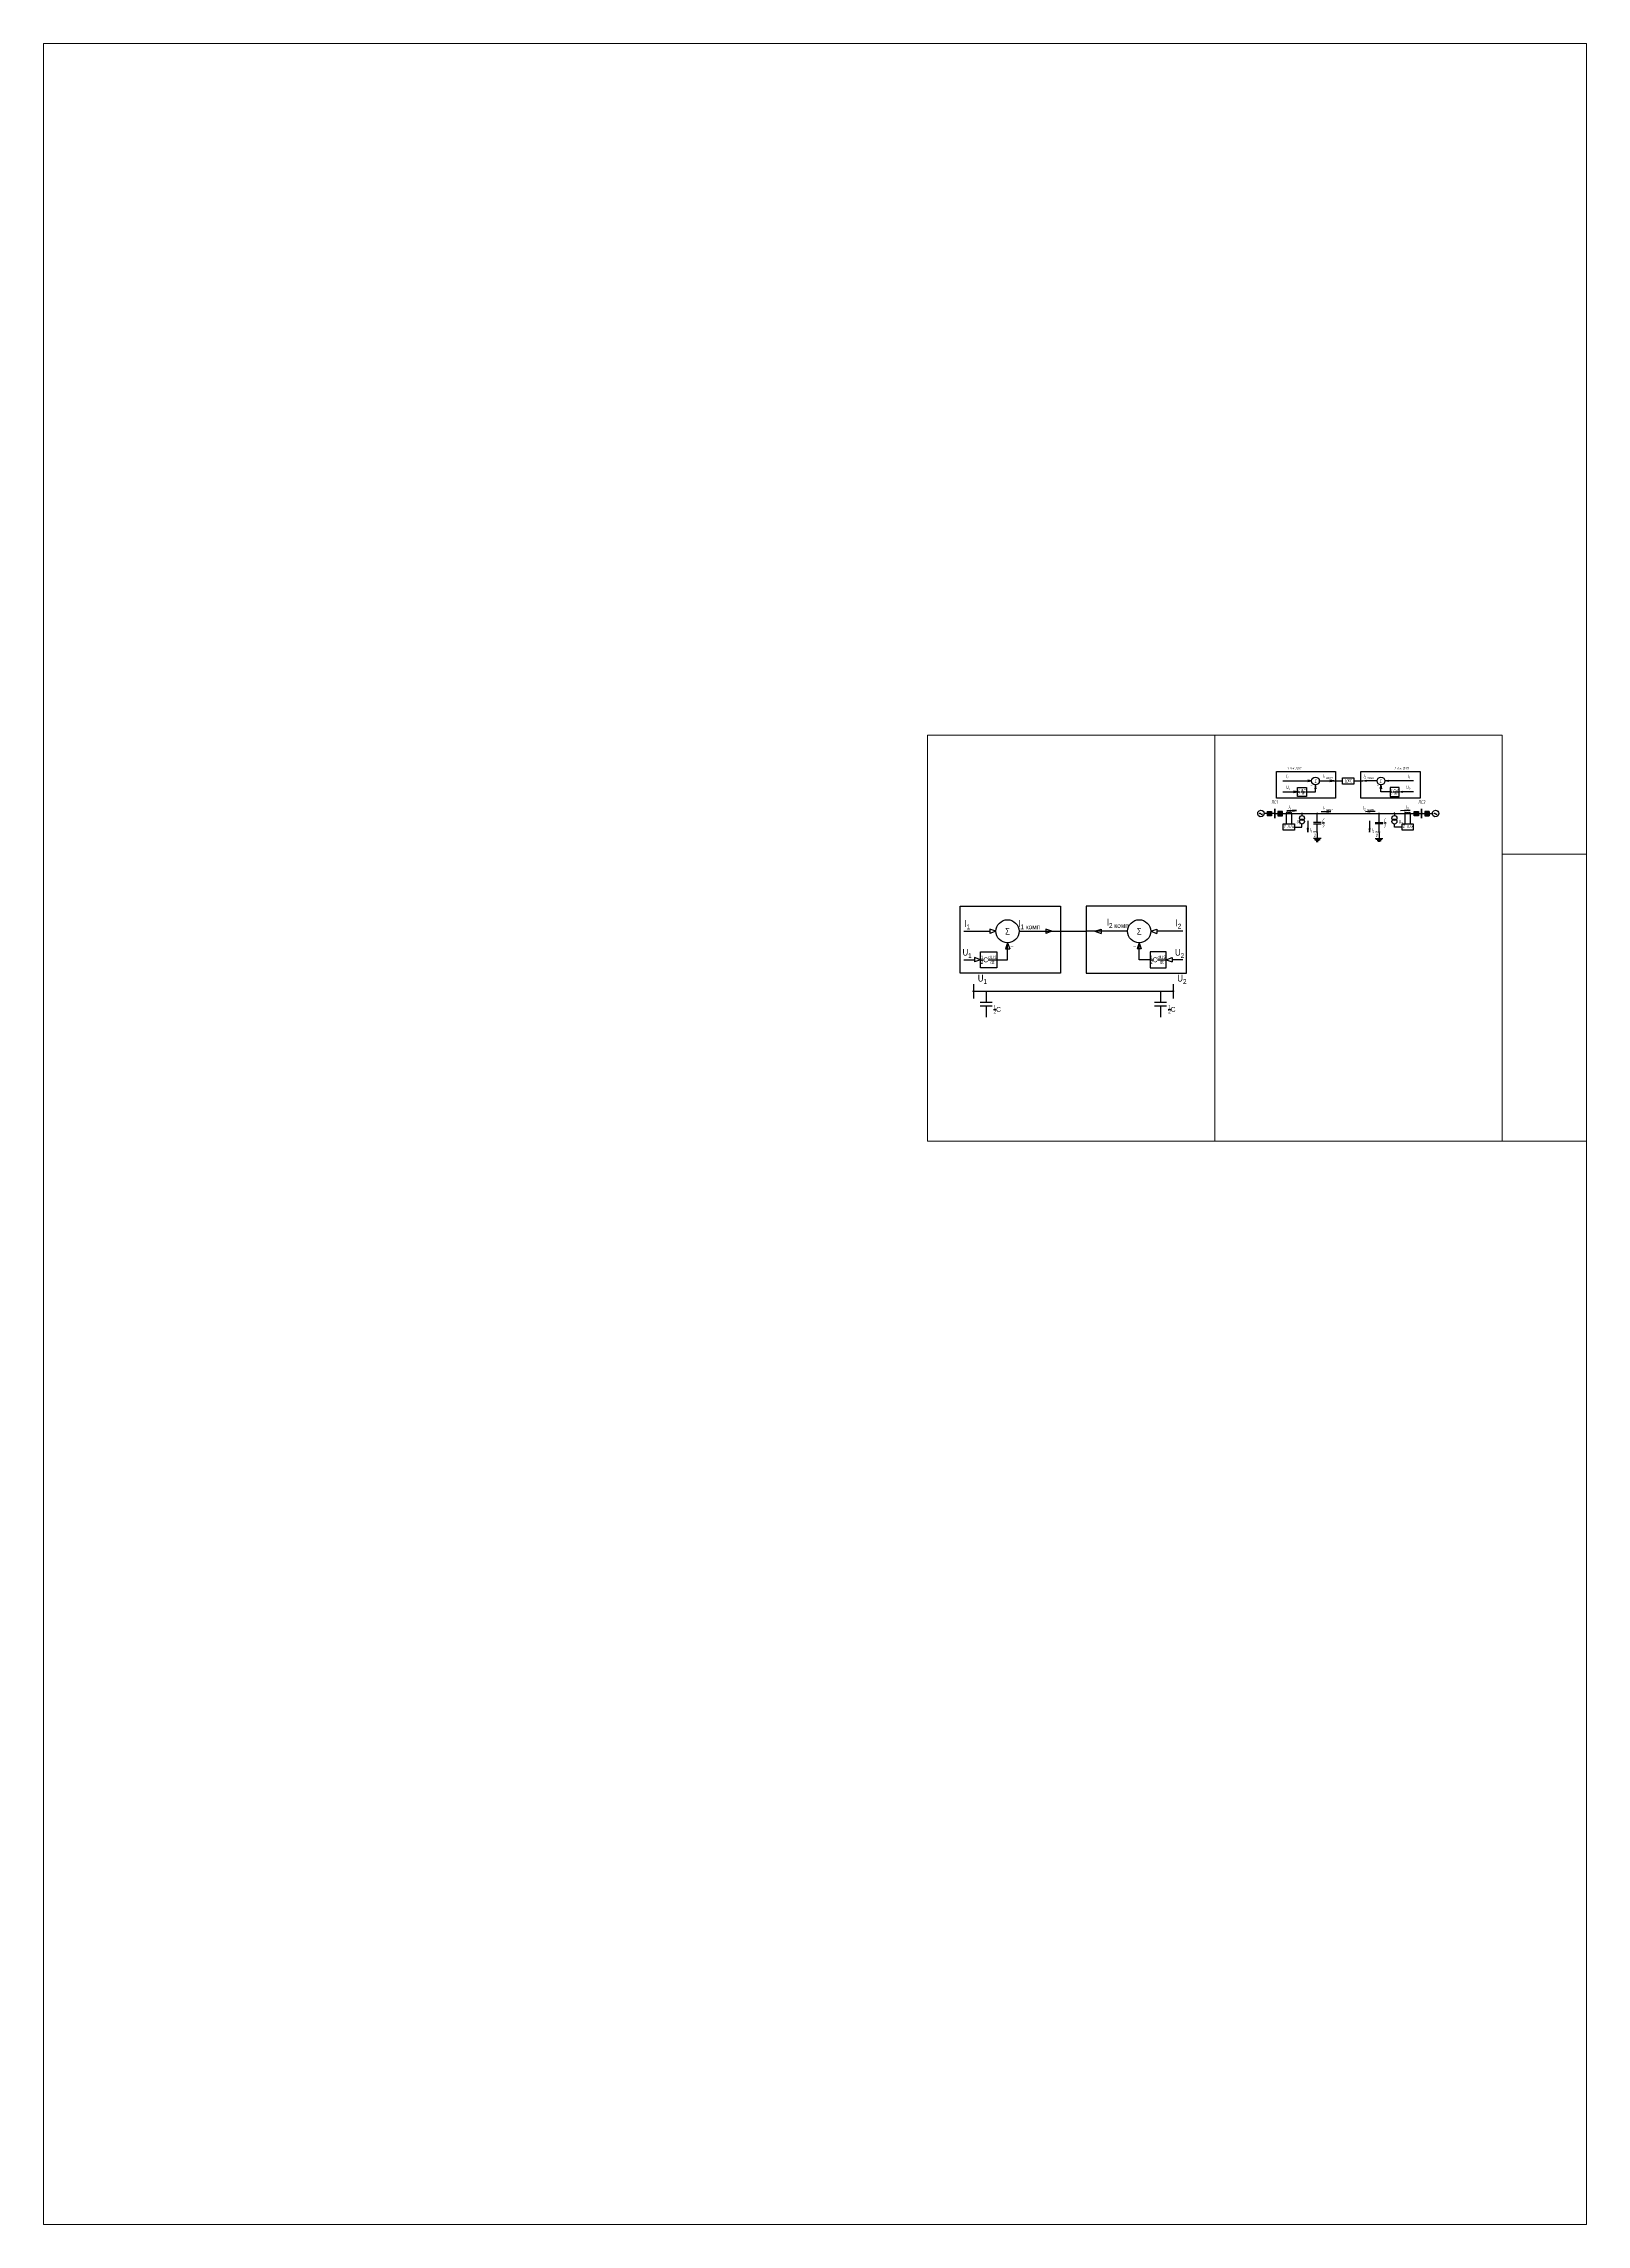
# Paper-space layout '1' of a CAD drawing. Header units: millimetres. Extents: x 31 to 171, y 62 to 260.
# The model-space entities are those that its viewports show. They can reach past a viewport. Long polylines and large blocks are cut down to what shows.
import ezdxf

# ---------------------------------------------------------------- set-up
doc = ezdxf.new("R2010")
doc.units = ezdxf.units.MM
for name, pattern in [('K5LT_BASIC', [0]), ('K5LT_THIN', [0]), ('штриховая2', [0.375, 0.25, -0.125])]:
    doc.linetypes.add(name, pattern=pattern)
doc.layers.get('0').update_dxf_attribs({"lineweight": 25})
doc.layers.add('Невидимый', color=4, linetype='Continuous', plot=False)
doc.styles.add('1.8_Gost_RD', font='ARIALN.TTF', dxfattribs={"height": 1.8})
doc.styles.add('ИС РЗА', font='GOST type B.ttf', dxfattribs={"width": 0.8, "oblique": 5})

# ---------------------------------------------------------------- blocks, each defined once
blk = doc.blocks.new('Точка')
at = {"ltscale": 100}
h = blk.add_hatch(color=256, dxfattribs=at)
h.dxf.hatch_style = 1
edge = h.paths.add_edge_path()
edge.add_arc((0, 0), 0.5, 0, 360)
blk.add_circle((0, 0), 0.5, dxfattribs=at)

msp = doc.modelspace()

# ---------------------------------------------------------------- hatches: boundary and pattern name
h = msp.add_hatch(color=256)
h.dxf.hatch_style = 1
h.paths.add_polyline_path([(44381.9, 29982.1), (44377.9, 29982.1), (44377.9, 29981.4)])
h.paths.add_polyline_path([(44381.9, 29982.1), (44377.9, 29982.8), (44377.9, 29982.1)])
h = msp.add_hatch(color=256)
h.dxf.hatch_style = 1
h.paths.add_polyline_path([(44396.6, 29993.4), (44392.6, 29993.4), (44392.6, 29992.8)])
h.paths.add_polyline_path([(44396.6, 29993.4), (44392.6, 29994.1), (44392.6, 29993.4)])
h = msp.add_hatch(color=256)
h.dxf.hatch_style = 1
h.paths.add_polyline_path([(44400.6, 29989.4), (44400.6, 29985.4), (44401.3, 29985.4)])
h.paths.add_polyline_path([(44400.6, 29989.4), (44399.9, 29985.4), (44400.6, 29985.4)])
h = msp.add_hatch(color=256)
h.dxf.hatch_style = 1
h.paths.add_polyline_path([(44419.5, 29993.4), (44415.4, 29993.4), (44415.4, 29992.8)])
h.paths.add_polyline_path([(44419.5, 29993.4), (44415.4, 29994.1), (44415.4, 29993.4)])
h = msp.add_hatch(color=256)
h.dxf.hatch_style = 1
h.paths.add_polyline_path([(44449.5, 29993.4), (44453.5, 29993.4), (44453.5, 29992.8)])
h.paths.add_polyline_path([(44449.5, 29993.4), (44453.5, 29994.1), (44453.5, 29993.4)])
h = msp.add_hatch(color=256)
h.dxf.hatch_style = 1
h.paths.add_polyline_path([(44468.3, 29989.4), (44468.3, 29985.4), (44467.7, 29985.4)])
h.paths.add_polyline_path([(44468.3, 29989.4), (44469, 29985.4), (44468.3, 29985.4)])
h = msp.add_hatch(color=256)
h.dxf.hatch_style = 1
h.paths.add_polyline_path([(44472.3, 29993.4), (44476.4, 29993.4), (44476.4, 29992.8)])
h.paths.add_polyline_path([(44472.3, 29993.4), (44476.4, 29994.1), (44476.4, 29993.4)])
h = msp.add_hatch(color=256)
h.dxf.hatch_style = 1
h.paths.add_polyline_path([(44487, 29982.1), (44491.1, 29982.1), (44491.1, 29981.4)])
h.paths.add_polyline_path([(44487, 29982.1), (44491.1, 29982.8), (44491.1, 29982.1)])
at = {"true_color": 0xe7e8e9}
h = msp.add_hatch(color=254, dxfattribs=at)
h.dxf.hatch_style = 1
h.paths.add_polyline_path([(44355.2, 29962), (44355.2, 29957.5), (44350.6, 29957.5), (44350.6, 29962)])
at = {"linetype": 'Continuous'}
for points in [[(44358.4, 29960.6, -1), (44358.4, 29959, -1)], [(44510.5, 29960.6, 1), (44510.5, 29959, 1)]]:
    msp.add_hatch(color=256, dxfattribs=at).paths.add_polyline_path(points)
at = {"true_color": 0xe7e8e9}
h = msp.add_hatch(color=254, dxfattribs=at)
h.dxf.hatch_style = 1
h.paths.add_polyline_path([(44366.4, 29962), (44361.8, 29962), (44361.8, 29957.5), (44366.4, 29957.5)])
h = msp.add_hatch(color=256)
h.dxf.hatch_style = 1
h.paths.add_polyline_path([(44381, 29962.8), (44377, 29962.8), (44377, 29962.1)])
h.paths.add_polyline_path([(44381, 29962.8), (44377, 29963.4), (44377, 29962.8)])
h = msp.add_hatch(color=256)
h.dxf.hatch_style = 1
h.paths.add_polyline_path([(44416.5, 29961.8), (44412.5, 29961.8), (44412.5, 29961.1)])
h.paths.add_polyline_path([(44416.5, 29961.8), (44412.5, 29962.4), (44412.5, 29961.8)])
h = msp.add_hatch(color=256)
h.dxf.hatch_style = 1
h.paths.add_polyline_path([(44452.4, 29961.8), (44456.4, 29961.8), (44456.4, 29961.1)])
h.paths.add_polyline_path([(44452.4, 29961.8), (44456.4, 29962.4), (44456.4, 29961.8)])
h = msp.add_hatch(color=256)
h.dxf.hatch_style = 1
h.paths.add_polyline_path([(44488.6, 29962.8), (44492.7, 29962.8), (44492.7, 29962.1)])
h.paths.add_polyline_path([(44488.6, 29962.8), (44492.7, 29963.4), (44492.7, 29962.8)])
h = msp.add_hatch(color=254, dxfattribs=at)
h.dxf.hatch_style = 1
h.paths.add_polyline_path([(44507.1, 29957.5), (44502.5, 29957.5), (44502.5, 29962), (44507.1, 29962)])
h = msp.add_hatch(color=254, dxfattribs=at)
h.dxf.hatch_style = 1
h.paths.add_polyline_path([(44513.7, 29962), (44513.7, 29957.5), (44518.3, 29957.5), (44518.3, 29962)])
h = msp.add_hatch(color=256)
h.dxf.hatch_style = 1
h.paths.add_polyline_path([(44392.7, 29940.4), (44392.7, 29944.4), (44392, 29944.4)])
h.paths.add_polyline_path([(44392.7, 29940.4), (44393.4, 29944.4), (44392.7, 29944.4)])
h = msp.add_hatch(color=256)
h.dxf.hatch_style = 1
h.paths.add_polyline_path([(44456.6, 29940.4), (44456.6, 29944.4), (44456, 29944.4)])
h.paths.add_polyline_path([(44456.6, 29940.4), (44457.3, 29944.4), (44456.6, 29944.4)])

# ---------------------------------------------------------------- linework, layer by layer
at = {"ltscale": 100}
for p, q in [((44367, 29993.4), (44396.6, 29993.4)), ((44367, 29982.1), (44377.9, 29982.1)), ((44391.2, 29982.1), (44400.6, 29982.1)), ((44400.6, 29982.1), (44400.6, 29989.4)), ((44404.6, 29993.4), (44415.4, 29993.4)), ((44419.5, 29993.4), (44428.7, 29993.4)), ((44440.2, 29993.4), (44449.5, 29993.4)), ((44464.3, 29993.4), (44453.5, 29993.4)), ((44468.3, 29982.1), (44468.3, 29989.4)), ((44477.7, 29982.1), (44468.3, 29982.1)), ((44501.9, 29993.4), (44472.3, 29993.4)), ((44501.9, 29982.1), (44491.1, 29982.1)), ((44370.3, 29958.3), (44370.3, 29949.2)), ((44376, 29958.3), (44376, 29949.2)), ((44492.9, 29958.3), (44492.9, 29949.2)), ((44498.6, 29958.3), (44498.6, 29949.2)), ((44378.9, 29945.8), (44386.7, 29945.8)), ((44386.7, 29945.8), (44386.7, 29948.9)), ((44482.2, 29945.8), (44482.2, 29948.9)), ((44489.9, 29945.8), (44482.2, 29945.8)), ((44070.4, 29838), (44064.1, 29840.3)), ((44064.1, 29840.3), (44064.1, 29835.8)), ((44128.2, 29838), (44121.8, 29840.3)), ((44121.8, 29840.3), (44121.8, 29835.8)), ((44172.6, 29838), (44179, 29840.3)), ((44179, 29840.3), (44179, 29835.8)), ((44230.3, 29838), (44236.7, 29840.3)), ((44236.7, 29840.3), (44236.7, 29835.8)), ((44037.3, 29838), (44064.1, 29838)), ((44070.4, 29838), (44064.1, 29835.8)), ((44082.3, 29826.1), (44080.1, 29819.8)), ((44080.1, 29819.8), (44084.6, 29819.8)), ((44082.3, 29808.5), (44082.3, 29826.1)), ((44082.3, 29826.1), (44084.6, 29819.8)), ((44094.2, 29838), (44137.2, 29838)), ((44128.2, 29838), (44121.8, 29835.8)), ((44137.2, 29838), (44163.5, 29838)), ((44206.5, 29838), (44163.5, 29838)), ((44172.6, 29838), (44179, 29835.8)), ((44218.4, 29826.1), (44216.2, 29819.8)), ((44220.6, 29819.8), (44216.2, 29819.8)), ((44218.4, 29808.5), (44218.4, 29826.1)), ((44218.4, 29826.1), (44220.6, 29819.8)), ((44230.3, 29838), (44236.7, 29835.8)), ((44263.5, 29838), (44236.7, 29838)), ((44037.3, 29808.5), (44048.1, 29808.5)), ((44054.5, 29808.5), (44048.1, 29810.8)), ((44048.1, 29810.8), (44048.1, 29806.3)), ((44054.5, 29808.5), (44048.1, 29806.3)), ((44071.2, 29808.5), (44082.3, 29808.5)), ((44229.6, 29808.5), (44218.4, 29808.5)), ((44246.3, 29808.5), (44252.6, 29810.8)), ((44246.3, 29808.5), (44252.6, 29806.3)), ((44252.6, 29810.8), (44252.6, 29806.3)), ((44263.5, 29808.5), (44252.6, 29808.5)), ((44047.3, 29783.4), (44047.3, 29768.4)), ((44047.3, 29775.9), (44253.5, 29775.9)), ((44060.2, 29775.9), (44060.2, 29764.3)), ((44240.6, 29775.9), (44240.6, 29764.3)), ((44253.5, 29783.4), (44253.5, 29768.4)), ((44066.4, 29764.3), (44054, 29764.3)), ((44066.4, 29760.7), (44054, 29760.7)), ((44060.2, 29760.7), (44060.2, 29749.1)), ((44246.8, 29764.3), (44234.4, 29764.3)), ((44246.8, 29760.7), (44234.4, 29760.7)), ((44240.6, 29760.7), (44240.6, 29749.1))]:
    msp.add_line(p, q, dxfattribs=at)
for p, q in [((44381.9, 29982.1), (44377.9, 29982.8)), ((44377.9, 29981.4), (44381.9, 29982.1)), ((44396.6, 29993.4), (44392.6, 29994.1)), ((44392.6, 29992.8), (44396.6, 29993.4)), ((44400.6, 29989.4), (44399.9, 29985.4)), ((44401.3, 29985.4), (44400.6, 29989.4)), ((44419.5, 29993.4), (44415.4, 29994.1)), ((44415.4, 29992.8), (44419.5, 29993.4)), ((44449.5, 29993.4), (44453.5, 29994.1)), ((44453.5, 29992.8), (44449.5, 29993.4)), ((44467.7, 29985.4), (44468.3, 29989.4)), ((44468.3, 29989.4), (44469, 29985.4)), ((44472.3, 29993.4), (44476.4, 29994.1)), ((44476.4, 29992.8), (44472.3, 29993.4)), ((44487, 29982.1), (44491.1, 29982.8)), ((44491.1, 29981.4), (44487, 29982.1)), ((44358.5, 29959.8), (44347.5, 29959.8)), ((44358.5, 29959.8), (44510.4, 29959.8)), ((44381, 29962.8), (44377, 29963.4)), ((44377, 29963.4), (44377, 29962.1)), ((44377, 29962.1), (44381, 29962.8)), ((44386.7, 29959.8), (44386.7, 29957.7)), ((44416.5, 29961.8), (44412.5, 29962.4)), ((44412.5, 29962.4), (44412.5, 29961.1)), ((44412.5, 29961.1), (44416.5, 29961.8)), ((44452.4, 29961.8), (44456.4, 29962.4)), ((44456.4, 29961.1), (44452.4, 29961.8)), ((44456.4, 29962.4), (44456.4, 29961.1)), ((44482.2, 29959.8), (44482.2, 29957.7)), ((44488.6, 29962.8), (44492.7, 29963.4)), ((44492.7, 29963.4), (44492.7, 29962.1)), ((44510.4, 29959.8), (44521.4, 29959.8)), ((44393.4, 29944.4), (44392, 29944.4)), ((44392, 29944.4), (44392.7, 29940.4)), ((44392.7, 29940.4), (44393.4, 29944.4)), ((44406.5, 29933.8), (44398.5, 29933.8)), ((44399.5, 29932.8), (44405.5, 29932.8)), ((44404.5, 29931.8), (44400.5, 29931.8)), ((44401.5, 29930.8), (44403.5, 29930.8)), ((44402.5, 29939.8), (44402.5, 29933.8)), ((44456, 29944.4), (44456.6, 29940.4)), ((44456.6, 29940.4), (44457.3, 29944.4)), ((44462.4, 29933.8), (44470.4, 29933.8)), ((44469.4, 29932.8), (44463.4, 29932.8)), ((44464.4, 29931.8), (44468.4, 29931.8)), ((44467.4, 29930.8), (44465.4, 29930.8)), ((44466.4, 29939.8), (44466.4, 29933.8))]:
    msp.add_line(p, q)
at = {"linetype": 'Continuous'}
for p, q in [((44350.6, 29962), (44355.2, 29962)), ((44350.6, 29962), (44355.2, 29962)), ((44350.6, 29962), (44350.6, 29957.5)), ((44355.2, 29957.5), (44350.6, 29957.5)), ((44355.2, 29957.5), (44350.6, 29957.5)), ((44355.2, 29962), (44355.2, 29957.5)), ((44355.2, 29962), (44355.2, 29957.5)), ((44358.5, 29959.1), (44358.5, 29959.1)), ((44358.5, 29959.1), (44358.5, 29959.1)), ((44361.8, 29962), (44361.8, 29957.5)), ((44366.4, 29962), (44361.8, 29962)), ((44361.8, 29962), (44361.8, 29957.5)), ((44366.4, 29962), (44361.8, 29962)), ((44361.8, 29957.5), (44366.4, 29957.5)), ((44361.8, 29957.5), (44366.4, 29957.5)), ((44366.4, 29957.5), (44366.4, 29962)), ((44366.4, 29957.5), (44366.4, 29962)), ((44502.5, 29957.5), (44502.5, 29962)), ((44502.5, 29962), (44507.1, 29962)), ((44502.5, 29957.5), (44502.5, 29962)), ((44502.5, 29962), (44507.1, 29962)), ((44507.1, 29957.5), (44502.5, 29957.5)), ((44507.1, 29957.5), (44502.5, 29957.5)), ((44507.1, 29962), (44507.1, 29957.5)), ((44507.1, 29962), (44507.1, 29957.5)), ((44510.4, 29959.1), (44510.4, 29959.1)), ((44510.4, 29959.1), (44510.4, 29959.1)), ((44513.7, 29962), (44513.7, 29957.5)), ((44518.3, 29962), (44513.7, 29962)), ((44513.7, 29962), (44513.7, 29957.5)), ((44518.3, 29962), (44513.7, 29962)), ((44513.7, 29957.5), (44518.3, 29957.5)), ((44513.7, 29957.5), (44518.3, 29957.5)), ((44518.3, 29962), (44518.3, 29957.5))]:
    msp.add_line(p, q, dxfattribs=at)
at = {"linetype": 'Continuous', "lineweight": 60}
for p, q in [((44358.5, 29964.7), (44358.5, 29954.8)), ((44510.4, 29964.7), (44510.4, 29954.8))]:
    msp.add_line(p, q, dxfattribs=at)
at = {"color": 0}
for p, q in [((44370.3, 29959.8), (44370.3, 29958.3)), ((44376, 29959.8), (44376, 29958.3)), ((44492.9, 29959.8), (44492.9, 29958.3)), ((44498.6, 29959.8), (44498.6, 29958.3))]:
    msp.add_line(p, q, dxfattribs=at)
at = {"linetype": 'K5LT_THIN'}
for p, q in [((44371.1, 29962.8), (44377, 29962.8)), ((44392.7, 29952.1), (44392.7, 29940.4)), ((44406.6, 29961.8), (44412.5, 29961.8)), ((44462.3, 29961.8), (44456.4, 29961.8)), ((44456.6, 29952.1), (44456.6, 29940.4)), ((44498.6, 29962.8), (44492.7, 29962.8))]:
    msp.add_line(p, q, dxfattribs=at)
at = {"linetype": 'K5LT_BASIC'}
for p, q in [((44402.5, 29950.5), (44402.5, 29959.8)), ((44466.4, 29950.5), (44466.4, 29959.8)), ((44406.5, 29950.5), (44398.5, 29950.5)), ((44398.5, 29949), (44406.5, 29949)), ((44402.5, 29944.8), (44402.5, 29949)), ((44402.5, 29939.8), (44402.5, 29944.8)), ((44462.4, 29950.5), (44470.4, 29950.5)), ((44470.4, 29949), (44462.4, 29949)), ((44466.4, 29944.8), (44466.4, 29949)), ((44466.4, 29939.8), (44466.4, 29944.8))]:
    msp.add_line(p, q, dxfattribs=at)
at = {"linetype": 'штриховая2', "ltscale": 5}
for points in [[(44360.2, 30003.1), (44421.5, 30003.1), (44421.5, 29975.5), (44360.2, 29975.5)], [(44447.4, 30003.1), (44508.7, 30003.1), (44508.7, 29975.5), (44447.4, 29975.5)], [(44033.5, 29864.1), (44137.2, 29864.1), (44137.2, 29794.5), (44033.5, 29794.5)], [(44267.2, 29864.1), (44163.5, 29864.1), (44163.5, 29794.5), (44267.2, 29794.5)]]:
    msp.add_lwpolyline(points, close=True, dxfattribs=at)
for points in [[(44428.7, 29996.8), (44440.2, 29996.8), (44440.2, 29990), (44428.7, 29990)], [(44367.4, 29949.2), (44378.9, 29949.2), (44378.9, 29942.4), (44367.4, 29942.4)], [(44490.1, 29949.2), (44501.6, 29949.2), (44501.6, 29942.4), (44490.1, 29942.4)]]:
    msp.add_lwpolyline(points, close=True)
at = {"ltscale": 100}
for points in [[(44381.9, 29986.7), (44391.2, 29986.7), (44391.2, 29977.5), (44381.9, 29977.5)], [(44487, 29986.7), (44477.7, 29986.7), (44477.7, 29977.5), (44487, 29977.5)], [(44054.5, 29816.8), (44071.2, 29816.8), (44071.2, 29800.3), (44054.5, 29800.3)], [(44246.3, 29816.8), (44229.6, 29816.8), (44229.6, 29800.3), (44246.3, 29800.3)]]:
    msp.add_lwpolyline(points, close=True, dxfattribs=at)
for centre, radius in [((44400.6, 29993.4), 4), ((44468.3, 29993.4), 4), ((44082.3, 29838), 11.9), ((44218.4, 29838), 11.9)]:
    msp.add_circle(centre, radius, dxfattribs=at)
for centre in [(44386.7, 29955.1), (44386.7, 29951.5), (44482.2, 29955.1), (44482.2, 29951.5)]:
    msp.add_circle(centre, 2.58)
at = {"lineweight": 25, "ltscale": 100}
for centre, start, end in [((44343.3, 29958.8), 40.3079, 141.7009), ((44345, 29960.1), 218.2991, 319.6921), ((44523.8, 29958.8), 40.3079, 141.7009), ((44525.5, 29960.1), 218.2991, 319.6921)]:
    msp.add_arc(centre, 1.06, start, end, dxfattribs=at)
at = {"color": 0}
for centre in [(44371.8, 29959.8), (44374.6, 29959.8)]:
    msp.add_arc(centre, 1.43, 0, 180, dxfattribs=at)
at = {"color": 0, "extrusion": (0, 0, -1)}
for centre in [(-44494.3, 29959.8), (-44497.1, 29959.8)]:
    msp.add_arc(centre, 1.43, 0, 180, dxfattribs=at)
at = {"linetype": 'Continuous'}
for points in [[(44341.9, 29957.4), (44339.8, 29959.5), (44341.2, 29963.1), (44344.2, 29963.1)], [(44347.5, 29959.8), (44347.5, 29956.8), (44343.9, 29955.3), (44341.9, 29957.4)], [(44344.2, 29963.1), (44346, 29963.1), (44347.5, 29961.6), (44347.5, 29959.8)], [(44358.9, 29960.2), (44358.5, 29960.7), (44357.8, 29960.4), (44357.8, 29959.8)], [(44358.9, 29960.2), (44358.5, 29960.7), (44357.8, 29960.4), (44357.8, 29959.8)], [(44357.8, 29959.8), (44357.8, 29959.4), (44358.1, 29959.1), (44358.5, 29959.1)], [(44357.8, 29959.8), (44357.8, 29959.4), (44358.1, 29959.1), (44358.5, 29959.1)], [(44358.5, 29959.1), (44359.1, 29959.1), (44359.4, 29959.8), (44358.9, 29960.2)], [(44358.5, 29959.1), (44359.1, 29959.1), (44359.4, 29959.8), (44358.9, 29960.2)], [(44510.4, 29959.1), (44509.8, 29959.1), (44509.5, 29959.8), (44509.9, 29960.2)], [(44510.4, 29959.1), (44509.8, 29959.1), (44509.5, 29959.8), (44509.9, 29960.2)], [(44509.9, 29960.2), (44510.4, 29960.7), (44511.1, 29960.4), (44511.1, 29959.8)], [(44509.9, 29960.2), (44510.4, 29960.7), (44511.1, 29960.4), (44511.1, 29959.8)], [(44511.1, 29959.8), (44511.1, 29959.4), (44510.8, 29959.1), (44510.4, 29959.1)], [(44511.1, 29959.8), (44511.1, 29959.4), (44510.8, 29959.1), (44510.4, 29959.1)], [(44522.4, 29957.4), (44520.3, 29959.5), (44521.8, 29963.1), (44524.7, 29963.1)], [(44528, 29959.8), (44528, 29956.8), (44524.5, 29955.3), (44522.4, 29957.4)], [(44524.7, 29963.1), (44526.5, 29963.1), (44528, 29961.6), (44528, 29959.8)]]:
    msp.add_open_spline(points, degree=3, dxfattribs=at)
at = {"layer": 'Невидимый', "color": 18, "lineweight": 15, "true_color": 0x000000}
for points in [[(44296.7, 30040.8), (44296.7, 29620.8), (43999.7, 29620.8), (43999.7, 30040.8)], [(44593.7, 30040.8), (44593.7, 29620.8), (44296.7, 29620.8), (44296.7, 30040.8)], [(44593.7, 29917.8), (44803.7, 29917.8), (44803.7, 29620.8), (44593.7, 29620.8)]]:
    msp.add_lwpolyline(points, close=True, dxfattribs=at)

# ---------------------------------------------------------------- block references
at = {"ltscale": 100}
for p in [(44386.7, 29959.8), (44402.5, 29959.8), (44466.4, 29959.8), (44047.3, 29775.9), (44253.5, 29775.9)]:
    msp.add_blockref('Точка', p, dxfattribs=at)
at = {"ltscale": 100, "xscale": -1}
msp.add_blockref('Точка', (44482.2, 29959.8), dxfattribs=at)

# ---------------------------------------------------------------- texts
at = {"char_height": 3.5, "style": 'ИС РЗА'}
for s, insert, width, attachment_point in [('\\A1;{\\C256;I{\\H0.70x;\\S^ 1;}}', (44370.4, 30000.1), 90.931, 1), ('\\A1;{\\C256;I{\\H0.70x;\\S^ 1 комп;}}', (44408, 30000.2), 90.931, 1), ('\\A1;I{{\\H0.70x;\\S^ 2 комп;}}', (44461, 30000.2), 90.931, 3), ('\\A1;I{{\\H0.70x;\\S^ 2;}}', (44498.5, 30000.1), 90.931, 3), ('\\A1;{\\C256;U{\\H0.70x;\\S^ 1;}}', (44370.3, 29988.7), 90.931, 1), ('\\A1;\\pxqc;{\\H0.70x;\\SС/2;}·{\\H0.70x;\\SdU1/dt;}', (44386.5, 29982.1), 9.297, 5), ('{\\C256;_}', (44395.3, 29992.7), 90.931, 1), ('Σ', (44399.7, 29994.8), 16.726, 1), ('{ЦКС}', (44434.5, 29993.4), 11.532, 5), ('{\\C256;_}', (44466.2, 29992.7), 90.931, 3), ('Σ', (44469.3, 29994.8), 16.726, 3), ('\\A1;\\pxqc;{\\H0.70x;\\SС/2;}·{\\H0.70x;\\SdU2/dt;}', (44482.4, 29982.1), 9.297, 5), ('\\A1;U{{\\H0.70x;\\S^ 2;}}', (44498.6, 29988.7), 90.931, 3), ('\\A1;U{{\\H0.70x;\\S^ 1;}}', (44380.9, 29953.2), 90.931, 1), ('\\A1;U{{\\H0.70x;\\S^ 2;}}', (44486.4, 29953.2), 90.931, 1), ('\\A1;\\pxsm0.5000;I{\\L{\\H0.70x;\\S^ 1 емк;}}\\P\\P  2', (44394.7, 29944.7), 12.473, 1), ('\\A1;\\pxsm0.5000;I{\\L{\\H0.70x;\\S^ 2 емк;}}\\P\\P  2', (44458.6, 29944.7), 12.473, 1)]:
    msp.add_mtext(s, dxfattribs=dict(at, insert=insert, width=width, attachment_point=attachment_point))
at = {"ltscale": 100, "attachment_point": 5}
for s, insert, char_height, width, style in [('1 п{\\H0.6000x;/}к ДЗЛ', (44378.8, 30006.3), 2.5, 13.193, 'ИС РЗА'), ('2 п{\\H0.6000x;/}к ДЗЛ', (44489.7, 30006.3), 2.5, 13.193, 'ИС РЗА'), ('\\A1;{\\C256;I{\\H0.70x;\\S^ 1;}}', (44040.7, 29844.8), 7, 90.931, '1.8_Gost_RD'), ('Σ', (44082.3, 29838), 7, 16.726, '1.8_Gost_RD'), ('\\A1;{\\C256;I{\\H0.70x;\\S^ 1 комп;}}', (44104.7, 29844.8), 7, 90.931, '1.8_Gost_RD'), ('\\A1;{\\C256;I{\\H0.70x;\\S^ 2 комп;}}', (44196.3, 29846.2), 7, 90.931, '1.8_Gost_RD'), ('Σ', (44218.4, 29838), 7, 16.726, '1.8_Gost_RD'), ('\\A1;{\\C256;I{\\H0.70x;\\S^ 2;}}', (44259, 29845.5), 7, 90.931, '1.8_Gost_RD'), ('\\A1;{\\C256;U{\\H0.70x;\\S^ 1;}}', (44040.6, 29815.1), 7, 90.931, '1.8_Gost_RD'), ('{\\C256;_}', (44087.1, 29824.8), 3.5, 90.931, '1.8_Gost_RD'), ('{\\C256;_}', (44213.7, 29824.8), 3.5, 90.931, '1.8_Gost_RD'), ('\\A1;{\\C256;U{\\H0.70x;\\S^ 2;}}', (44260.2, 29815.1), 7, 90.931, '1.8_Gost_RD'), ('\\A1;{\\C256;{\\H0.70x;\\S1/2;}С{\\H0.70x;\\SdU1/dt;}}', (44062.8, 29808.5), 5, 16.726, '1.8_Gost_RD'), ('\\A1;{\\C256;{\\H0.70x;\\S1/2;}С{\\H0.70x;\\SdU2/dt;}}', (44237.9, 29808.5), 5, 16.726, '1.8_Gost_RD'), ('\\A1;{\\C256;U{\\H0.70x;\\S^ 1;}}', (44056.4, 29788.3), 7, 90.931, '1.8_Gost_RD'), ('\\A1;U{{\\H0.70x;\\S^ 2;}}', (44262.6, 29788.3), 7, 90.931, '1.8_Gost_RD'), ('\\A1;{\\H0.70x;\\S1/2;}С', (44071.7, 29757.2), 5, 16.726, '1.8_Gost_RD'), ('\\A1;{\\H0.70x;\\S1/2;}С', (44252.2, 29757.2), 5, 16.726, '1.8_Gost_RD')]:
    msp.add_mtext(s, dxfattribs=dict(at, insert=insert, char_height=char_height, width=width, style=style))
at = {"linetype": 'ByBlock', "char_height": 3.5, "attachment_point": 1, "style": 'ИС РЗА'}
for s, insert in [('ПС1', (44355.1, 29973.4)), ('ПС2', (44507, 29973.4))]:
    msp.add_mtext_dynamic_manual_height_columns(s, width=12.31, gutter_width=12.3, heights=[3.41], dxfattribs=dict(at, insert=insert))
at = {"char_height": 3.5, "style": 'ИС РЗА'}
for s, insert, attachment_point in [('\\A1;{I{\\H0.70x;\\S^ 1;}}', (44372.7, 29968.4), 1), ('{\\LC\\P}2', (44407.7, 29954.3), 1), ('\\A1;I{{\\H0.70x;\\S^ 1 комп;}}', (44408.3, 29967.4), 1), ('\\A1;I{{\\H0.70x;\\S^ 2 комп;}}', (44460.6, 29967.4), 3), ('{\\LC\\P}2', (44473.6, 29954.3), 3), ('\\A1;I{{\\H0.70x;\\S^ 2;}}', (44496.9, 29968.4), 3), ('1 п/к', (44368, 29948.3), 1), ('2 п/к', (44490.7, 29948.3), 1)]:
    msp.add_mtext(s, dxfattribs=dict(at, insert=insert, attachment_point=attachment_point))

psp = doc.layouts.new('1')

# ---------------------------------------------------------------- viewports
at = {"layer": '0', "view_target_point": (43303.6, 29324.63)}
psp.add_viewport(center=(100.58, 161.31), size=(140, 198), view_center_point=(579.7, 303.69), view_height=2255.344, dxfattribs=at)

doc.saveas('drawing.dxf')
